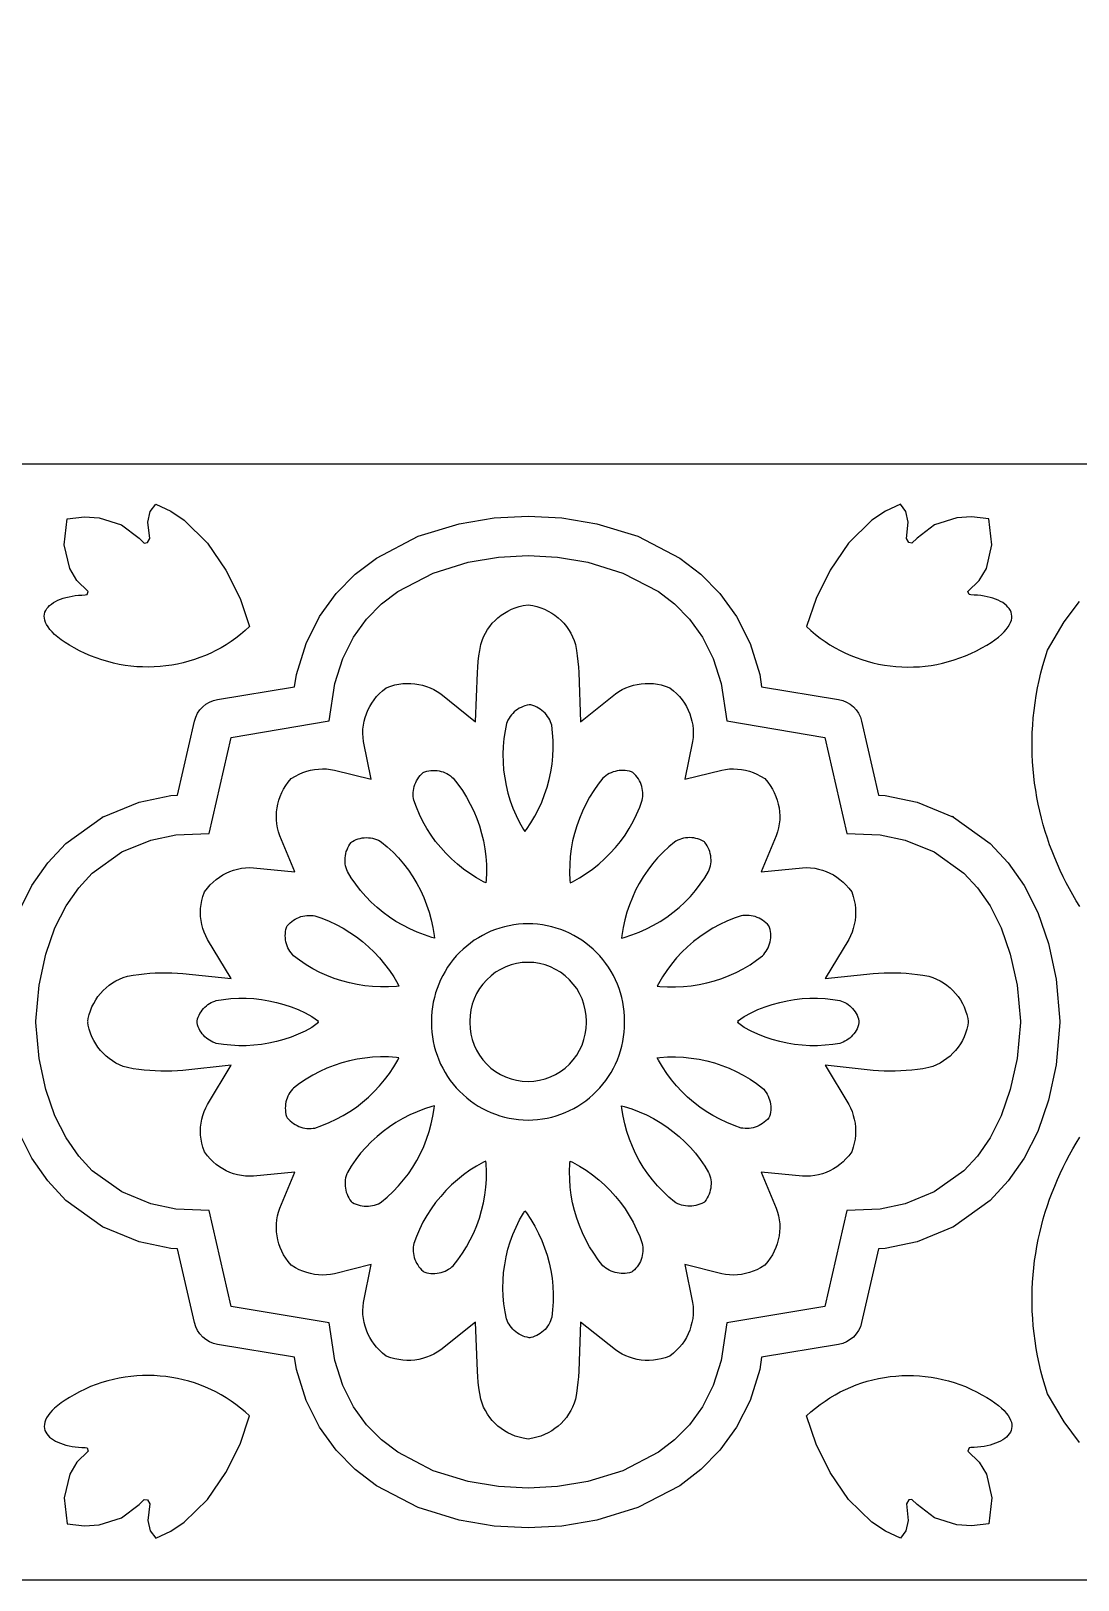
# Model space of a CAD drawing. Extents: x 2785 to 3442, y 577 to 855.
# Drawn here: x 3049.6 to 3143.6, y 577.3 to 716.3 of the extents above; entities that cross this region are included whole.
import ezdxf

# ---------------------------------------------------------------- set-up
doc = ezdxf.new("R2010")
doc.units = 0
doc.layers.add('LAYER_1', color=18, linetype='CONTINUOUS')

msp = doc.modelspace()

# ---------------------------------------------------------------- linework, layer by layer
at = {"layer": 'LAYER_1'}
for points in [[(3143.73, 637.75), (3143.41, 638.27), (3143.1, 638.8), (3142.8, 639.33), (3142.51, 639.88), (3142.24, 640.43), (3141.97, 640.99), (3141.72, 641.55), (3141.48, 642.13), (3141.25, 642.71), (3141.03, 643.29), (3140.83, 643.88), (3140.63, 644.48), (3140.46, 645.09), (3140.29, 645.69), (3140.14, 646.31), (3140.01, 646.93), (3139.88, 647.55), (3139.78, 648.18), (3139.68, 648.81), (3139.61, 649.45), (3139.54, 650.09), (3139.5, 650.74), (3139.47, 651.39), (3139.45, 652.04), (3139.45, 652.7), (3139.47, 653.36), (3139.51, 654.02), (3139.56, 654.68), (3139.63, 655.35), (3139.72, 656.02), (3139.82, 656.69), (3139.94, 657.37), (3140.08, 658.04), (3140.24, 658.72), (3140.42, 659.39), (3140.62, 660.07), (3140.84, 660.75, 0), (3142.33, 663.28), (3143.71, 665.12)], [(3355.16, 663.28, 0), (3356.66, 660.75)], [(3143.71, 589.69), (3142.33, 591.53, 0), (3140.84, 594.06), (3140.62, 594.74), (3140.42, 595.42), (3140.24, 596.09), (3140.08, 596.77), (3139.94, 597.45), (3139.82, 598.12), (3139.72, 598.79), (3139.63, 599.46), (3139.56, 600.13), (3139.51, 600.79), (3139.47, 601.45), (3139.45, 602.11), (3139.45, 602.77), (3139.47, 603.42), (3139.5, 604.07), (3139.54, 604.72), (3139.61, 605.36), (3139.68, 606), (3139.78, 606.63), (3139.88, 607.26), (3140.01, 607.88), (3140.14, 608.5), (3140.29, 609.12), (3140.46, 609.73), (3140.63, 610.33), (3140.83, 610.93), (3141.03, 611.52), (3141.25, 612.1), (3141.48, 612.68), (3141.72, 613.26), (3141.97, 613.82), (3142.24, 614.38), (3142.51, 614.93), (3142.8, 615.48), (3143.1, 616.01), (3143.41, 616.54), (3143.73, 617.07)], [(3356.66, 594.06, 0), (3355.16, 591.53)], [(2907.39, 846.03, 0), (2908.36, 844.39)], [(2970.34, 846.03, 0), (2969.36, 844.39)], [(3109.49, 844.39, 0), (3108.51, 846.03)], [(3170.49, 844.39, 0), (3171.46, 846.03)], [(3309.64, 846.03, 0), (3310.61, 844.39)], [(3371.62, 844.39, 0), (3372.59, 846.03)], [(2908.36, 801.15, 0), (2907.39, 799.51)], [(2969.36, 801.15, 0), (2970.34, 799.51)], [(3108.51, 799.51, 0), (3109.49, 801.15)], [(3171.46, 799.51, 0), (3170.49, 801.15)], [(3310.61, 801.15, 0), (3309.64, 799.51)], [(3372.59, 799.51, 0), (3371.62, 801.15)], [(3048.52, 637.22), (3049.74, 639.63), (3051.16, 641.67), (3052.78, 643.42), (3056.07, 645.78), (3059.35, 647.13), (3062.19, 647.72), (3062.79, 647.75), (3064.32, 654.38, -0.303862), (3066.38, 656.33), (3073.29, 657.47), (3073.46, 658.58), (3074.33, 661.35), (3075.54, 663.76), (3077.04, 665.83), (3078.74, 667.56), (3080.63, 669.01), (3084.39, 670.97), (3088.06, 672.09), (3091.21, 672.62), (3094.24, 672.78), (3097.26, 672.62), (3100.41, 672.09), (3104.09, 670.97), (3107.84, 669.01), (3109.74, 667.56), (3111.44, 665.83), (3112.94, 663.76), (3114.15, 661.35), (3115.02, 658.58), (3115.19, 657.47), (3122.1, 656.33, -0.303862), (3124.16, 654.38), (3125.69, 647.75), (3126.28, 647.72), (3129.13, 647.13), (3132.41, 645.78), (3135.69, 643.42), (3137.32, 641.67), (3138.74, 639.63), (3139.96, 637.22), (3140.92, 634.43), (3141.61, 631.24), (3141.94, 627.47), (3141.94, 627.41), (3141.94, 627.35), (3141.61, 623.57), (3140.92, 620.38), (3139.96, 617.59), (3138.74, 615.18), (3137.32, 613.14), (3135.69, 611.39), (3132.41, 609.03), (3129.13, 607.68), (3126.28, 607.09), (3125.69, 607.06), (3124.16, 600.43, -0.303862), (3122.1, 598.48), (3115.19, 597.34), (3115.02, 596.23), (3114.15, 593.46), (3112.94, 591.05), (3111.44, 588.98), (3109.74, 587.25), (3107.84, 585.8), (3104.09, 583.84), (3100.41, 582.72), (3097.26, 582.19), (3094.24, 582.03), (3091.21, 582.19), (3088.06, 582.72), (3084.39, 583.84), (3080.63, 585.8), (3078.74, 587.25), (3077.04, 588.98), (3075.54, 591.05), (3074.33, 593.46), (3073.46, 596.23), (3073.29, 597.34), (3066.38, 598.48, -0.303862), (3064.32, 600.43), (3062.79, 607.06), (3062.19, 607.09), (3059.35, 607.68), (3056.07, 609.03), (3052.78, 611.39), (3051.16, 613.14), (3049.74, 615.18), (3048.52, 617.59)]]:
    msp.add_lwpolyline(points, format="xyb", dxfattribs=at)
for points in [[(2939.73, 677.47), (3094.24, 677.47), (3248.75, 677.47)], [(3056.04, 645.76), (3056.16, 645.82)], [(3132.44, 645.76), (3132.31, 645.82)], [(3056.04, 609.05), (3056.16, 608.99)], [(3132.44, 609.05), (3132.31, 608.99)], [(3248.75, 577.34), (3094.24, 577.34), (2939.73, 577.34)]]:
    msp.add_lwpolyline(points, dxfattribs=at)
for points in [[(3053.53, 660.96), (3053.1, 661.21), (3052.71, 661.45), (3052.36, 661.69), (3052.05, 661.93), (3051.77, 662.16), (3051.54, 662.39), (3051.34, 662.61), (3051.18, 662.83), (3051.05, 663.04), (3050.95, 663.24), (3050.88, 663.44), (3050.85, 663.63), (3050.84, 663.81), (3050.86, 663.99), (3050.9, 664.16), (3050.97, 664.32), (3051.07, 664.48), (3051.19, 664.62), (3051.32, 664.76), (3051.48, 664.89), (3051.66, 665.02), (3051.86, 665.13), (3052.07, 665.23), (3052.3, 665.32), (3052.54, 665.41), (3052.79, 665.48), (3053.06, 665.54), (3053.33, 665.6), (3053.62, 665.64), (3053.91, 665.67), (3054.21, 665.69), (3054.52, 665.7), (3054.68, 665.74), (3054.78, 666.02), (3053.77, 667.01), (3053.12, 668.08), (3052.63, 670.21), (3052.9, 672.54), (3054.45, 672.71), (3055.78, 672.63), (3057.78, 672), (3059.34, 670.81), (3059.8, 670.36), (3060.09, 670.4), (3060.3, 670.76), (3060.13, 672.24), (3060.35, 673.19), (3060.84, 673.84), (3062.18, 673.21), (3063.4, 672.4), (3065.49, 670.35), (3067.14, 667.93), (3068.4, 665.4), (3069.26, 662.87), (3068.86, 662.51), (3068.45, 662.16), (3068.03, 661.84), (3067.6, 661.53), (3067.16, 661.24), (3066.7, 660.97), (3066.24, 660.72), (3065.77, 660.49), (3065.29, 660.28), (3064.8, 660.09), (3064.31, 659.91), (3063.81, 659.76), (3063.3, 659.62), (3062.79, 659.51), (3062.28, 659.42), (3061.76, 659.34), (3061.24, 659.29), (3060.71, 659.25), (3060.19, 659.24), (3059.66, 659.25), (3059.14, 659.27), (3058.61, 659.32), (3058.09, 659.39), (3057.57, 659.48), (3057.05, 659.59), (3056.53, 659.72), (3056.02, 659.87), (3055.51, 660.05), (3055, 660.24), (3054.51, 660.46), (3054.01, 660.7)], [(3134.95, 660.96), (3135.38, 661.21), (3135.77, 661.45), (3136.12, 661.69), (3136.43, 661.93), (3136.71, 662.16), (3136.94, 662.39), (3137.14, 662.61), (3137.3, 662.83), (3137.43, 663.04), (3137.53, 663.24), (3137.6, 663.44), (3137.63, 663.63), (3137.64, 663.81), (3137.62, 663.99), (3137.58, 664.16), (3137.51, 664.32), (3137.41, 664.48), (3137.29, 664.62), (3137.16, 664.76), (3137, 664.89), (3136.82, 665.02), (3136.62, 665.13), (3136.41, 665.23), (3136.18, 665.32), (3135.94, 665.41), (3135.69, 665.48), (3135.42, 665.54), (3135.15, 665.6), (3134.86, 665.64), (3134.57, 665.67), (3134.27, 665.69), (3133.96, 665.7), (3133.8, 665.74), (3133.7, 666.02), (3134.71, 667.01), (3135.36, 668.08), (3135.85, 670.21), (3135.58, 672.54), (3134.03, 672.71), (3132.7, 672.63), (3130.7, 672), (3129.14, 670.81), (3128.68, 670.36), (3128.39, 670.4), (3128.18, 670.76), (3128.35, 672.24), (3128.13, 673.19), (3127.64, 673.84), (3126.3, 673.21), (3125.08, 672.4), (3122.99, 670.35), (3121.34, 667.93), (3120.08, 665.4), (3119.22, 662.87), (3119.62, 662.51), (3120.03, 662.16), (3120.45, 661.84), (3120.88, 661.53), (3121.32, 661.24), (3121.78, 660.97), (3122.24, 660.72), (3122.71, 660.49), (3123.19, 660.28), (3123.68, 660.09), (3124.17, 659.91), (3124.67, 659.76), (3125.18, 659.62), (3125.69, 659.51), (3126.2, 659.42), (3126.72, 659.34), (3127.24, 659.29), (3127.77, 659.25), (3128.29, 659.24), (3128.82, 659.25), (3129.34, 659.27), (3129.87, 659.32), (3130.39, 659.39), (3130.91, 659.48), (3131.43, 659.59), (3131.95, 659.72), (3132.46, 659.87), (3132.97, 660.05), (3133.48, 660.24), (3133.97, 660.46), (3134.47, 660.7)], [(3050.07, 627.41), (3050.07, 627.47), (3050.38, 630.69), (3050.98, 633.47), (3051.8, 635.83), (3052.8, 637.81), (3053.93, 639.44), (3055.14, 640.75), (3057.8, 642.66), (3060.4, 643.72), (3062.64, 644.19), (3065.64, 644.32), (3067.62, 652.93), (3076.4, 654.4), (3076.92, 657.77), (3077.63, 660.01), (3078.58, 661.92), (3079.75, 663.54), (3081.09, 664.9), (3082.55, 666.01), (3085.74, 667.67), (3088.88, 668.63), (3091.6, 669.09), (3094.24, 669.23), (3096.88, 669.09), (3099.59, 668.63), (3102.74, 667.67), (3105.93, 666.01), (3107.38, 664.9), (3108.72, 663.54), (3109.89, 661.92), (3110.85, 660.01), (3111.55, 657.77), (3112.07, 654.4), (3120.85, 652.93), (3122.83, 644.32), (3125.84, 644.19), (3128.08, 643.72), (3130.68, 642.66), (3133.33, 640.75), (3134.55, 639.44), (3135.68, 637.81), (3136.68, 635.83), (3137.5, 633.47), (3138.1, 630.69), (3138.41, 627.47), (3138.4, 627.41), (3138.41, 627.35), (3138.1, 624.12), (3137.5, 621.34), (3136.68, 618.98), (3135.68, 617), (3134.55, 615.37), (3133.33, 614.06), (3130.68, 612.15), (3128.08, 611.09), (3125.84, 610.62), (3122.83, 610.49), (3120.85, 601.88), (3112.07, 600.42), (3111.55, 597.04), (3110.85, 594.8), (3109.89, 592.89), (3108.72, 591.27), (3107.38, 589.91), (3105.93, 588.8), (3102.74, 587.14), (3099.59, 586.18), (3096.88, 585.72), (3094.24, 585.58), (3091.6, 585.72), (3088.88, 586.18), (3085.74, 587.14), (3082.55, 588.8), (3081.09, 589.91), (3079.75, 591.27), (3078.58, 592.89), (3077.63, 594.8), (3076.92, 597.04), (3076.4, 600.42), (3067.62, 601.88), (3065.64, 610.49), (3062.64, 610.62), (3060.4, 611.09), (3057.8, 612.15), (3055.14, 614.06), (3053.93, 615.37), (3052.8, 617), (3051.8, 618.98), (3050.98, 621.34), (3050.38, 624.12), (3050.07, 627.35)], [(3054.77, 627.41), (3054.76, 627.47), (3054.79, 627.7), (3054.87, 628.06), (3054.98, 628.41), (3055.12, 628.75), (3055.28, 629.07), (3055.46, 629.38), (3055.66, 629.68), (3055.88, 629.96), (3056.13, 630.22), (3056.39, 630.47), (3056.66, 630.7), (3056.96, 630.9), (3057.27, 631.09), (3057.59, 631.25), (3057.93, 631.39), (3058.3, 631.5), (3058.82, 631.6), (3059.32, 631.67), (3059.81, 631.73), (3060.31, 631.77), (3060.8, 631.8), (3061.3, 631.82), (3061.8, 631.82), (3062.29, 631.81), (3062.79, 631.79), (3063.28, 631.75), (3067.6, 631.29), (3065.48, 634.8), (3065.32, 635.12), (3065.18, 635.45), (3065.06, 635.79), (3064.97, 636.14), (3064.91, 636.49), (3064.87, 636.85), (3064.86, 637.21), (3064.87, 637.57), (3064.91, 637.93), (3064.97, 638.29), (3065.07, 638.65), (3065.21, 639.06), (3065.47, 639.41), (3065.72, 639.69), (3065.98, 639.95), (3066.25, 640.18), (3066.55, 640.39), (3066.85, 640.59), (3067.17, 640.75), (3067.5, 640.9), (3067.83, 641.02), (3068.18, 641.12), (3068.53, 641.19), (3068.89, 641.23), (3069.25, 641.25), (3069.61, 641.24), (3073.33, 640.87), (3071.97, 644.11), (3071.85, 644.46), (3071.76, 644.81), (3071.7, 645.17), (3071.67, 645.52), (3071.66, 645.88), (3071.68, 646.24), (3071.72, 646.6), (3071.79, 646.95), (3071.88, 647.3), (3072, 647.64), (3072.15, 647.97), (3072.31, 648.29), (3072.51, 648.6), (3072.72, 648.9), (3073, 649.23), (3073.38, 649.46), (3073.7, 649.63), (3074.04, 649.78), (3074.38, 649.89), (3074.73, 649.99), (3075.09, 650.05), (3075.44, 650.09), (3075.8, 650.11), (3076.16, 650.1), (3076.52, 650.06), (3076.87, 650), (3080.17, 649.17), (3079.48, 652.57), (3079.44, 652.93), (3079.42, 653.29), (3079.43, 653.65), (3079.47, 654.01), (3079.54, 654.37), (3079.62, 654.71), (3079.74, 655.05), (3079.87, 655.38), (3080.04, 655.7), (3080.22, 656.01), (3080.43, 656.31), (3080.65, 656.59), (3080.9, 656.86), (3081.18, 657.11), (3081.52, 657.38), (3081.93, 657.53), (3082.29, 657.63), (3082.64, 657.71), (3083, 657.75), (3083.36, 657.77), (3083.72, 657.77), (3084.08, 657.74), (3084.44, 657.68), (3084.78, 657.6), (3085.13, 657.49), (3085.46, 657.36), (3085.79, 657.21), (3086.1, 657.03), (3086.4, 656.82), (3089.53, 654.33), (3089.69, 658.74), (3089.72, 659.24), (3089.76, 659.73), (3089.82, 660.23), (3089.9, 660.72), (3089.99, 661.25), (3090.11, 661.61), (3090.25, 661.95), (3090.41, 662.28), (3090.6, 662.59), (3090.8, 662.88), (3091.03, 663.16), (3091.28, 663.42), (3091.54, 663.66), (3091.82, 663.88), (3092.12, 664.08), (3092.43, 664.26), (3092.76, 664.42), (3093.09, 664.55), (3093.44, 664.66), (3093.8, 664.75), (3094.24, 664.82), (3094.68, 664.75), (3095.03, 664.66), (3095.38, 664.55), (3095.72, 664.42), (3096.05, 664.26), (3096.36, 664.08), (3096.65, 663.88), (3096.94, 663.66), (3097.2, 663.42), (3097.45, 663.16), (3097.68, 662.88), (3097.88, 662.59), (3098.07, 662.28), (3098.23, 661.95), (3098.37, 661.61), (3098.49, 661.25), (3098.58, 660.72), (3098.65, 660.23), (3098.71, 659.73), (3098.76, 659.24), (3098.79, 658.74), (3098.95, 654.33), (3102.08, 656.82), (3102.38, 657.03), (3102.69, 657.21), (3103.02, 657.36), (3103.35, 657.49), (3103.69, 657.6), (3104.04, 657.68), (3104.4, 657.74), (3104.75, 657.77), (3105.11, 657.77), (3105.48, 657.75), (3105.84, 657.71), (3106.19, 657.63), (3106.55, 657.53), (3106.96, 657.38), (3107.3, 657.11), (3107.57, 656.86), (3107.82, 656.59), (3108.05, 656.31), (3108.26, 656.01), (3108.44, 655.7), (3108.6, 655.38), (3108.74, 655.05), (3108.85, 654.71), (3108.94, 654.37), (3109.01, 654.01), (3109.04, 653.65), (3109.05, 653.29), (3109.04, 652.93), (3108.99, 652.57), (3108.31, 649.17), (3111.61, 650), (3111.96, 650.06), (3112.32, 650.1), (3112.68, 650.11), (3113.03, 650.09), (3113.39, 650.05), (3113.74, 649.99), (3114.09, 649.89), (3114.44, 649.78), (3114.77, 649.63), (3115.1, 649.46), (3115.47, 649.23), (3115.76, 648.9), (3115.97, 648.6), (3116.16, 648.29), (3116.33, 647.97), (3116.48, 647.64), (3116.59, 647.3), (3116.69, 646.95), (3116.76, 646.6), (3116.8, 646.24), (3116.82, 645.88), (3116.81, 645.52), (3116.77, 645.17), (3116.71, 644.81), (3116.63, 644.46), (3116.51, 644.11), (3115.14, 640.87), (3118.87, 641.24), (3119.23, 641.25), (3119.59, 641.23), (3119.95, 641.19), (3120.3, 641.12), (3120.64, 641.02), (3120.98, 640.9), (3121.31, 640.75), (3121.63, 640.59), (3121.93, 640.39), (3122.22, 640.18), (3122.5, 639.95), (3122.76, 639.69), (3123, 639.41), (3123.27, 639.06), (3123.41, 638.65), (3123.5, 638.29), (3123.57, 637.93), (3123.61, 637.57), (3123.62, 637.21), (3123.61, 636.85), (3123.57, 636.49), (3123.5, 636.14), (3123.41, 635.79), (3123.3, 635.45), (3123.16, 635.12), (3123, 634.8), (3120.88, 631.29), (3125.2, 631.75), (3125.69, 631.79), (3126.19, 631.81), (3126.68, 631.82), (3127.18, 631.82), (3127.67, 631.8), (3128.17, 631.77), (3128.67, 631.73), (3129.16, 631.67), (3129.66, 631.6), (3130.18, 631.5), (3130.54, 631.39), (3130.88, 631.25), (3131.21, 631.09), (3131.52, 630.9), (3131.81, 630.7), (3132.09, 630.47), (3132.35, 630.22), (3132.59, 629.96), (3132.82, 629.68), (3133.02, 629.38), (3133.2, 629.07), (3133.36, 628.75), (3133.49, 628.41), (3133.61, 628.06), (3133.69, 627.7), (3133.72, 627.47), (3133.71, 627.41), (3133.72, 627.35), (3133.69, 627.11), (3133.61, 626.75), (3133.49, 626.4), (3133.36, 626.07), (3133.2, 625.74), (3133.02, 625.43), (3132.82, 625.13), (3132.59, 624.85), (3132.35, 624.59), (3132.09, 624.34), (3131.81, 624.11), (3131.52, 623.91), (3131.21, 623.72), (3130.88, 623.56), (3130.54, 623.42), (3130.18, 623.31), (3129.66, 623.21), (3129.16, 623.14), (3128.67, 623.08), (3128.17, 623.04), (3127.67, 623.01), (3127.18, 622.99), (3126.68, 622.99), (3126.19, 623), (3125.69, 623.02), (3125.2, 623.06), (3120.88, 623.52), (3123, 620.01), (3123.16, 619.69), (3123.3, 619.36), (3123.41, 619.02), (3123.5, 618.67), (3123.57, 618.32), (3123.61, 617.96), (3123.62, 617.6), (3123.61, 617.24), (3123.57, 616.88), (3123.5, 616.52), (3123.41, 616.16), (3123.27, 615.75), (3123, 615.4), (3122.76, 615.12), (3122.5, 614.86), (3122.22, 614.63), (3121.93, 614.42), (3121.63, 614.23), (3121.31, 614.06), (3120.98, 613.91), (3120.64, 613.79), (3120.3, 613.69), (3119.95, 613.62), (3119.59, 613.58), (3119.23, 613.56), (3118.87, 613.57), (3115.14, 613.94), (3116.51, 610.7), (3116.63, 610.35), (3116.71, 610), (3116.77, 609.64), (3116.81, 609.29), (3116.82, 608.93), (3116.8, 608.57), (3116.76, 608.21), (3116.69, 607.86), (3116.59, 607.51), (3116.48, 607.17), (3116.33, 606.84), (3116.16, 606.52), (3115.97, 606.21), (3115.76, 605.91), (3115.47, 605.58), (3115.1, 605.35), (3114.77, 605.18), (3114.44, 605.04), (3114.09, 604.92), (3113.74, 604.83), (3113.39, 604.76), (3113.03, 604.72), (3112.68, 604.7), (3112.32, 604.71), (3111.96, 604.75), (3111.61, 604.81), (3108.31, 605.64), (3108.99, 602.24), (3109.04, 601.88), (3109.05, 601.52), (3109.04, 601.16), (3109.01, 600.8), (3108.94, 600.45), (3108.85, 600.1), (3108.74, 599.76), (3108.6, 599.43), (3108.44, 599.11), (3108.26, 598.8), (3108.05, 598.5), (3107.82, 598.22), (3107.57, 597.95), (3107.3, 597.7), (3106.96, 597.43), (3106.55, 597.28), (3106.19, 597.18), (3105.84, 597.11), (3105.48, 597.06), (3105.11, 597.04), (3104.75, 597.04), (3104.4, 597.07), (3104.04, 597.13), (3103.69, 597.21), (3103.35, 597.32), (3103.02, 597.45), (3102.69, 597.6), (3102.38, 597.78), (3102.08, 597.99), (3098.95, 600.48), (3098.79, 596.07), (3098.76, 595.57), (3098.71, 595.08), (3098.65, 594.58), (3098.58, 594.09), (3098.49, 593.56), (3098.37, 593.2), (3098.23, 592.86), (3098.07, 592.54), (3097.88, 592.23), (3097.68, 591.93), (3097.45, 591.65), (3097.2, 591.39), (3096.94, 591.15), (3096.65, 590.93), (3096.36, 590.73), (3096.05, 590.55), (3095.72, 590.39), (3095.38, 590.26), (3095.03, 590.15), (3094.68, 590.06), (3094.24, 589.99), (3093.8, 590.06), (3093.44, 590.15), (3093.09, 590.26), (3092.76, 590.39), (3092.43, 590.55), (3092.12, 590.73), (3091.82, 590.93), (3091.54, 591.15), (3091.28, 591.39), (3091.03, 591.65), (3090.8, 591.93), (3090.6, 592.23), (3090.41, 592.54), (3090.25, 592.86), (3090.11, 593.2), (3089.99, 593.56), (3089.9, 594.09), (3089.82, 594.58), (3089.76, 595.08), (3089.72, 595.57), (3089.69, 596.07), (3089.53, 600.48), (3086.4, 597.99), (3086.1, 597.78), (3085.79, 597.6), (3085.46, 597.45), (3085.13, 597.32), (3084.78, 597.21), (3084.44, 597.13), (3084.08, 597.07), (3083.72, 597.04), (3083.36, 597.04), (3083, 597.06), (3082.64, 597.11), (3082.29, 597.18), (3081.93, 597.28), (3081.52, 597.43), (3081.18, 597.7), (3080.9, 597.95), (3080.65, 598.22), (3080.43, 598.5), (3080.22, 598.8), (3080.04, 599.11), (3079.87, 599.43), (3079.74, 599.76), (3079.62, 600.1), (3079.54, 600.45), (3079.47, 600.8), (3079.43, 601.16), (3079.42, 601.52), (3079.44, 601.88), (3079.48, 602.24), (3080.17, 605.64), (3076.87, 604.81), (3076.52, 604.75), (3076.16, 604.71), (3075.8, 604.7), (3075.44, 604.72), (3075.09, 604.76), (3074.73, 604.83), (3074.38, 604.92), (3074.04, 605.04), (3073.7, 605.18), (3073.38, 605.35), (3073, 605.58), (3072.72, 605.91), (3072.51, 606.21), (3072.31, 606.52), (3072.15, 606.84), (3072, 607.17), (3071.88, 607.51), (3071.79, 607.86), (3071.72, 608.21), (3071.68, 608.57), (3071.66, 608.93), (3071.67, 609.29), (3071.7, 609.64), (3071.76, 610), (3071.85, 610.35), (3071.97, 610.7), (3073.33, 613.94), (3069.61, 613.57), (3069.25, 613.56), (3068.89, 613.58), (3068.53, 613.62), (3068.18, 613.69), (3067.83, 613.79), (3067.5, 613.91), (3067.17, 614.06), (3066.85, 614.23), (3066.55, 614.42), (3066.25, 614.63), (3065.98, 614.86), (3065.72, 615.12), (3065.47, 615.4), (3065.21, 615.75), (3065.07, 616.16), (3064.97, 616.52), (3064.91, 616.88), (3064.87, 617.24), (3064.86, 617.6), (3064.87, 617.96), (3064.91, 618.32), (3064.97, 618.67), (3065.06, 619.02), (3065.18, 619.36), (3065.32, 619.69), (3065.48, 620.01), (3067.6, 623.52), (3063.28, 623.06), (3062.79, 623.02), (3062.29, 623), (3061.8, 622.99), (3061.3, 622.99), (3060.8, 623.01), (3060.31, 623.04), (3059.81, 623.08), (3059.32, 623.14), (3058.82, 623.21), (3058.3, 623.31), (3057.93, 623.42), (3057.59, 623.56), (3057.27, 623.72), (3056.96, 623.91), (3056.66, 624.11), (3056.39, 624.34), (3056.13, 624.59), (3055.88, 624.85), (3055.66, 625.13), (3055.46, 625.43), (3055.28, 625.74), (3055.12, 626.07), (3054.98, 626.4), (3054.87, 626.75), (3054.79, 627.11), (3054.76, 627.35)], [(3093.82, 644.67), (3093.94, 644.48), (3094.09, 644.66), (3094.48, 645.25), (3094.84, 645.86), (3095.17, 646.49), (3095.47, 647.13), (3095.72, 647.79), (3095.94, 648.46), (3096.13, 649.14), (3096.28, 649.83), (3096.39, 650.53), (3096.46, 651.23), (3096.49, 651.93), (3096.49, 652.64), (3096.44, 653.35), (3096.36, 654.01), (3096.32, 654.16), (3096.26, 654.33), (3096.18, 654.5), (3096.09, 654.66), (3095.99, 654.81), (3095.88, 654.96), (3095.76, 655.1), (3095.63, 655.23), (3095.49, 655.35), (3095.34, 655.46), (3095.18, 655.56), (3095.02, 655.65), (3094.84, 655.72), (3094.67, 655.79), (3094.48, 655.84), (3094.41, 655.86), (3094.33, 655.85), (3094.15, 655.81), (3093.96, 655.76), (3093.79, 655.7), (3093.62, 655.62), (3093.45, 655.54), (3093.29, 655.44), (3093.14, 655.33), (3093, 655.21), (3092.87, 655.08), (3092.75, 654.94), (3092.63, 654.8), (3092.53, 654.65), (3092.44, 654.48), (3092.37, 654.32), (3092.31, 654.17), (3092.18, 653.52), (3092.08, 652.82), (3092.01, 652.11), (3091.99, 651.41), (3092, 650.7), (3092.05, 650), (3092.15, 649.3), (3092.27, 648.61), (3092.44, 647.92), (3092.64, 647.25), (3092.88, 646.58), (3093.16, 645.93), (3093.47, 645.3)], [(3090.48, 640.11), (3090.46, 639.88), (3090.24, 639.98), (3089.62, 640.33), (3089.02, 640.71), (3088.45, 641.12), (3087.9, 641.56), (3087.37, 642.03), (3086.87, 642.53), (3086.4, 643.05), (3085.95, 643.6), (3085.54, 644.17), (3085.16, 644.76), (3084.81, 645.38), (3084.5, 646.01), (3084.22, 646.66), (3083.99, 647.29), (3083.96, 647.44), (3083.94, 647.62), (3083.93, 647.81), (3083.93, 647.99), (3083.95, 648.17), (3083.99, 648.35), (3084.03, 648.53), (3084.09, 648.71), (3084.16, 648.88), (3084.24, 649.04), (3084.34, 649.21), (3084.45, 649.36), (3084.57, 649.5), (3084.69, 649.64), (3084.83, 649.77), (3084.89, 649.82), (3084.97, 649.85), (3085.15, 649.9), (3085.33, 649.93), (3085.52, 649.96), (3085.71, 649.97), (3085.89, 649.97), (3086.08, 649.95), (3086.26, 649.92), (3086.44, 649.88), (3086.62, 649.83), (3086.79, 649.76), (3086.96, 649.68), (3087.11, 649.59), (3087.27, 649.49), (3087.41, 649.37), (3087.52, 649.27), (3087.94, 648.74), (3088.35, 648.17), (3088.72, 647.57), (3089.06, 646.95), (3089.37, 646.31), (3089.64, 645.66), (3089.88, 645), (3090.07, 644.32), (3090.24, 643.64), (3090.36, 642.94), (3090.45, 642.24), (3090.5, 641.53), (3090.51, 640.82)], [(3098, 640.11), (3098.02, 639.88), (3098.23, 639.98), (3098.85, 640.33), (3099.45, 640.71), (3100.03, 641.12), (3100.58, 641.56), (3101.11, 642.03), (3101.61, 642.53), (3102.08, 643.05), (3102.53, 643.6), (3102.94, 644.17), (3103.32, 644.76), (3103.67, 645.38), (3103.98, 646.01), (3104.26, 646.66), (3104.49, 647.29), (3104.52, 647.44), (3104.54, 647.62), (3104.55, 647.81), (3104.54, 647.99), (3104.52, 648.17), (3104.49, 648.35), (3104.45, 648.53), (3104.39, 648.71), (3104.32, 648.88), (3104.23, 649.04), (3104.14, 649.21), (3104.03, 649.36), (3103.91, 649.5), (3103.78, 649.64), (3103.64, 649.77), (3103.58, 649.82), (3103.51, 649.85), (3103.33, 649.9), (3103.14, 649.93), (3102.96, 649.96), (3102.77, 649.97), (3102.58, 649.97), (3102.4, 649.95), (3102.22, 649.92), (3102.04, 649.88), (3101.86, 649.83), (3101.69, 649.76), (3101.52, 649.68), (3101.36, 649.59), (3101.21, 649.49), (3101.07, 649.37), (3100.96, 649.27), (3100.54, 648.74), (3100.13, 648.17), (3099.75, 647.57), (3099.41, 646.95), (3099.11, 646.31), (3098.84, 645.66), (3098.6, 645), (3098.4, 644.32), (3098.24, 643.64), (3098.12, 642.94), (3098.03, 642.24), (3097.98, 641.53), (3097.97, 640.82)], [(3077.82, 641.95), (3077.83, 642.13), (3077.85, 642.31), (3077.89, 642.5), (3077.93, 642.68), (3078, 642.85), (3078.07, 643.02), (3078.16, 643.19), (3078.26, 643.35), (3078.37, 643.5), (3078.42, 643.56), (3078.48, 643.6), (3078.65, 643.69), (3078.82, 643.76), (3079, 643.83), (3079.18, 643.87), (3079.37, 643.91), (3079.55, 643.93), (3079.74, 643.94), (3079.92, 643.93), (3080.1, 643.91), (3080.29, 643.88), (3080.46, 643.84), (3080.64, 643.78), (3080.81, 643.71), (3080.97, 643.62), (3081.1, 643.54), (3081.61, 643.12), (3082.13, 642.63), (3082.62, 642.12), (3083.07, 641.58), (3083.5, 641.02), (3083.9, 640.43), (3084.26, 639.83), (3084.59, 639.21), (3084.88, 638.57), (3085.14, 637.91), (3085.37, 637.24), (3085.55, 636.56), (3085.71, 635.87), (3085.82, 635.16), (3085.84, 634.93), (3085.62, 634.99), (3084.94, 635.21), (3084.28, 635.46), (3083.63, 635.75), (3083, 636.07), (3082.39, 636.42), (3081.8, 636.81), (3081.24, 637.23), (3080.69, 637.68), (3080.17, 638.16), (3079.68, 638.66), (3079.22, 639.19), (3078.78, 639.75), (3078.38, 640.33), (3078.03, 640.9), (3077.97, 641.05), (3077.92, 641.22), (3077.87, 641.4), (3077.84, 641.58), (3077.82, 641.76)], [(3110.66, 641.95), (3110.65, 642.13), (3110.63, 642.31), (3110.59, 642.5), (3110.54, 642.68), (3110.48, 642.85), (3110.41, 643.02), (3110.32, 643.19), (3110.22, 643.35), (3110.11, 643.5), (3110.06, 643.56), (3110, 643.6), (3109.83, 643.69), (3109.65, 643.76), (3109.48, 643.83), (3109.3, 643.87), (3109.11, 643.91), (3108.93, 643.93), (3108.74, 643.94), (3108.56, 643.93), (3108.37, 643.91), (3108.19, 643.88), (3108.01, 643.84), (3107.84, 643.78), (3107.67, 643.71), (3107.51, 643.62), (3107.38, 643.54), (3106.86, 643.12), (3106.35, 642.63), (3105.86, 642.12), (3105.4, 641.58), (3104.98, 641.02), (3104.58, 640.43), (3104.22, 639.83), (3103.89, 639.21), (3103.6, 638.57), (3103.34, 637.91), (3103.11, 637.24), (3102.92, 636.56), (3102.77, 635.87), (3102.66, 635.16), (3102.63, 634.93), (3102.86, 634.99), (3103.54, 635.21), (3104.2, 635.46), (3104.85, 635.75), (3105.48, 636.07), (3106.09, 636.42), (3106.68, 636.81), (3107.24, 637.23), (3107.79, 637.68), (3108.3, 638.16), (3108.8, 638.66), (3109.26, 639.19), (3109.69, 639.75), (3110.1, 640.33), (3110.44, 640.9), (3110.5, 641.05), (3110.56, 641.22), (3110.61, 641.4), (3110.64, 641.58), (3110.66, 641.76)], [(3073.69, 636.78), (3073.86, 636.85), (3074.04, 636.9), (3074.22, 636.93), (3074.4, 636.96), (3074.59, 636.96), (3074.77, 636.96), (3074.95, 636.94), (3075.1, 636.92), (3075.74, 636.7), (3076.4, 636.44), (3077.04, 636.14), (3077.66, 635.8), (3078.26, 635.44), (3078.84, 635.04), (3079.4, 634.61), (3079.93, 634.15), (3080.44, 633.66), (3080.92, 633.14), (3081.37, 632.6), (3081.8, 632.03), (3082.19, 631.44), (3082.55, 630.83), (3082.66, 630.62), (3082.43, 630.59), (3081.72, 630.55), (3081.01, 630.54), (3080.3, 630.57), (3079.6, 630.65), (3078.9, 630.75), (3078.21, 630.9), (3077.53, 631.08), (3076.86, 631.3), (3076.2, 631.56), (3075.56, 631.85), (3074.94, 632.18), (3074.33, 632.54), (3073.74, 632.93), (3073.21, 633.34), (3073.1, 633.45), (3072.98, 633.59), (3072.88, 633.74), (3072.78, 633.9), (3072.7, 634.06), (3072.63, 634.23), (3072.57, 634.41), (3072.52, 634.58), (3072.49, 634.77), (3072.47, 634.95), (3072.46, 635.14), (3072.47, 635.33), (3072.49, 635.51), (3072.52, 635.7), (3072.57, 635.88), (3072.6, 635.95), (3072.64, 636.02), (3072.77, 636.16), (3072.9, 636.29), (3073.05, 636.41), (3073.2, 636.52), (3073.36, 636.62), (3073.52, 636.71)], [(3114.79, 636.78), (3114.61, 636.85), (3114.44, 636.9), (3114.26, 636.93), (3114.07, 636.96), (3113.89, 636.96), (3113.71, 636.96), (3113.52, 636.94), (3113.37, 636.92), (3112.74, 636.7), (3112.08, 636.44), (3111.44, 636.14), (3110.82, 635.8), (3110.22, 635.44), (3109.64, 635.04), (3109.08, 634.61), (3108.55, 634.15), (3108.04, 633.66), (3107.56, 633.14), (3107.11, 632.6), (3106.68, 632.03), (3106.29, 631.44), (3105.93, 630.83), (3105.82, 630.62), (3106.05, 630.59), (3106.76, 630.55), (3107.47, 630.54), (3108.18, 630.57), (3108.88, 630.65), (3109.58, 630.75), (3110.27, 630.9), (3110.95, 631.08), (3111.62, 631.3), (3112.28, 631.56), (3112.92, 631.85), (3113.54, 632.18), (3114.15, 632.54), (3114.74, 632.93), (3115.27, 633.34), (3115.38, 633.45), (3115.49, 633.59), (3115.6, 633.74), (3115.7, 633.9), (3115.78, 634.06), (3115.85, 634.23), (3115.91, 634.41), (3115.95, 634.58), (3115.99, 634.77), (3116.01, 634.95), (3116.01, 635.14), (3116.01, 635.33), (3115.99, 635.51), (3115.95, 635.7), (3115.91, 635.88), (3115.88, 635.95), (3115.83, 636.02), (3115.71, 636.16), (3115.57, 636.29), (3115.43, 636.41), (3115.28, 636.52), (3115.12, 636.62), (3114.96, 636.71)], [(3064.57, 627.41), (3064.56, 627.47), (3064.59, 627.67), (3064.65, 627.84), (3064.73, 628.01), (3064.81, 628.17), (3064.91, 628.32), (3065.01, 628.46), (3065.12, 628.6), (3065.25, 628.73), (3065.38, 628.85), (3065.51, 628.96), (3065.66, 629.05), (3065.81, 629.14), (3065.97, 629.22), (3066.13, 629.28), (3066.27, 629.33), (3066.91, 629.43), (3067.59, 629.5), (3068.28, 629.54), (3068.96, 629.54), (3069.65, 629.5), (3070.33, 629.42), (3071, 629.31), (3071.67, 629.16), (3072.33, 628.98), (3072.98, 628.76), (3073.62, 628.51), (3074.24, 628.22), (3074.85, 627.9), (3075.45, 627.47), (3075.37, 627.41), (3075.45, 627.35), (3074.85, 626.91), (3074.24, 626.59), (3073.62, 626.3), (3072.98, 626.05), (3072.33, 625.83), (3071.67, 625.65), (3071, 625.5), (3070.33, 625.39), (3069.65, 625.31), (3068.96, 625.27), (3068.28, 625.27), (3067.59, 625.31), (3066.91, 625.38), (3066.27, 625.48), (3066.13, 625.53), (3065.97, 625.59), (3065.81, 625.67), (3065.66, 625.76), (3065.51, 625.85), (3065.38, 625.96), (3065.25, 626.08), (3065.12, 626.21), (3065.01, 626.35), (3064.91, 626.49), (3064.81, 626.64), (3064.73, 626.8), (3064.65, 626.97), (3064.59, 627.14), (3064.56, 627.35)], [(3113.11, 627.41), (3113.03, 627.47), (3113.62, 627.9), (3114.24, 628.22), (3114.86, 628.51), (3115.5, 628.76), (3116.15, 628.98), (3116.81, 629.16), (3117.48, 629.31), (3118.15, 629.42), (3118.83, 629.5), (3119.52, 629.54), (3120.2, 629.54), (3120.89, 629.5), (3121.57, 629.43), (3122.21, 629.33), (3122.35, 629.28), (3122.51, 629.22), (3122.67, 629.14), (3122.82, 629.05), (3122.96, 628.96), (3123.1, 628.85), (3123.23, 628.73), (3123.35, 628.6), (3123.47, 628.46), (3123.57, 628.32), (3123.67, 628.17), (3123.75, 628.01), (3123.82, 627.84), (3123.89, 627.67), (3123.92, 627.47), (3123.91, 627.41), (3123.92, 627.35), (3123.89, 627.14), (3123.82, 626.97), (3123.75, 626.8), (3123.67, 626.64), (3123.57, 626.49), (3123.47, 626.35), (3123.35, 626.21), (3123.23, 626.08), (3123.1, 625.96), (3122.96, 625.85), (3122.82, 625.76), (3122.67, 625.67), (3122.51, 625.59), (3122.35, 625.53), (3122.21, 625.48), (3121.57, 625.38), (3120.89, 625.31), (3120.2, 625.27), (3119.52, 625.27), (3118.83, 625.31), (3118.15, 625.39), (3117.48, 625.5), (3116.81, 625.65), (3116.15, 625.83), (3115.5, 626.05), (3114.86, 626.3), (3114.24, 626.59), (3113.62, 626.91), (3113.03, 627.35)], [(3073.69, 618.03), (3073.86, 617.96), (3074.04, 617.92), (3074.22, 617.88), (3074.4, 617.86), (3074.59, 617.85), (3074.77, 617.85), (3074.95, 617.87), (3075.1, 617.89), (3075.74, 618.11), (3076.4, 618.37), (3077.04, 618.67), (3077.66, 619.01), (3078.26, 619.37), (3078.84, 619.77), (3079.4, 620.2), (3079.93, 620.67), (3080.44, 621.15), (3080.92, 621.67), (3081.37, 622.21), (3081.8, 622.78), (3082.19, 623.37), (3082.55, 623.98), (3082.66, 624.19), (3082.43, 624.22), (3081.72, 624.26), (3081.01, 624.27), (3080.3, 624.24), (3079.6, 624.16), (3078.9, 624.06), (3078.21, 623.91), (3077.53, 623.73), (3076.86, 623.51), (3076.2, 623.25), (3075.56, 622.96), (3074.94, 622.63), (3074.33, 622.27), (3073.74, 621.88), (3073.21, 621.47), (3073.1, 621.36), (3072.98, 621.22), (3072.88, 621.07), (3072.78, 620.91), (3072.7, 620.75), (3072.63, 620.58), (3072.57, 620.41), (3072.52, 620.23), (3072.49, 620.04), (3072.47, 619.86), (3072.46, 619.67), (3072.47, 619.49), (3072.49, 619.3), (3072.52, 619.11), (3072.57, 618.93), (3072.6, 618.86), (3072.64, 618.79), (3072.77, 618.65), (3072.9, 618.52), (3073.05, 618.4), (3073.2, 618.29), (3073.36, 618.19), (3073.52, 618.1)], [(3114.79, 618.03), (3114.61, 617.96), (3114.44, 617.92), (3114.26, 617.88), (3114.07, 617.86), (3113.89, 617.85), (3113.71, 617.85), (3113.52, 617.87), (3113.37, 617.89), (3112.74, 618.11), (3112.08, 618.37), (3111.44, 618.67), (3110.82, 619.01), (3110.22, 619.37), (3109.64, 619.77), (3109.08, 620.2), (3108.55, 620.67), (3108.04, 621.15), (3107.56, 621.67), (3107.11, 622.21), (3106.68, 622.78), (3106.29, 623.37), (3105.93, 623.98), (3105.82, 624.19), (3106.05, 624.22), (3106.76, 624.26), (3107.47, 624.27), (3108.18, 624.24), (3108.88, 624.16), (3109.58, 624.06), (3110.27, 623.91), (3110.95, 623.73), (3111.62, 623.51), (3112.28, 623.25), (3112.92, 622.96), (3113.54, 622.63), (3114.15, 622.27), (3114.74, 621.88), (3115.27, 621.47), (3115.38, 621.36), (3115.49, 621.22), (3115.6, 621.07), (3115.7, 620.91), (3115.78, 620.75), (3115.85, 620.58), (3115.91, 620.41), (3115.95, 620.23), (3115.99, 620.04), (3116.01, 619.86), (3116.01, 619.67), (3116.01, 619.49), (3115.99, 619.3), (3115.95, 619.11), (3115.91, 618.93), (3115.88, 618.86), (3115.83, 618.79), (3115.71, 618.65), (3115.57, 618.52), (3115.43, 618.4), (3115.28, 618.29), (3115.12, 618.19), (3114.96, 618.1)], [(3077.82, 612.87), (3077.83, 612.68), (3077.85, 612.5), (3077.89, 612.32), (3077.93, 612.14), (3078, 611.96), (3078.07, 611.79), (3078.16, 611.62), (3078.26, 611.46), (3078.37, 611.31), (3078.42, 611.25), (3078.48, 611.21), (3078.65, 611.12), (3078.82, 611.05), (3079, 610.99), (3079.18, 610.94), (3079.37, 610.9), (3079.55, 610.88), (3079.74, 610.87), (3079.92, 610.88), (3080.1, 610.9), (3080.29, 610.93), (3080.46, 610.97), (3080.64, 611.03), (3080.81, 611.1), (3080.97, 611.19), (3081.1, 611.27), (3081.61, 611.7), (3082.13, 612.18), (3082.62, 612.69), (3083.07, 613.23), (3083.5, 613.79), (3083.9, 614.38), (3084.26, 614.98), (3084.59, 615.6), (3084.88, 616.24), (3085.14, 616.9), (3085.37, 617.57), (3085.55, 618.25), (3085.71, 618.95), (3085.82, 619.65), (3085.84, 619.88), (3085.62, 619.82), (3084.94, 619.6), (3084.28, 619.35), (3083.63, 619.06), (3083, 618.74), (3082.39, 618.39), (3081.8, 618), (3081.24, 617.58), (3080.69, 617.13), (3080.17, 616.66), (3079.68, 616.15), (3079.22, 615.62), (3078.78, 615.06), (3078.38, 614.48), (3078.03, 613.91), (3077.97, 613.77), (3077.92, 613.59), (3077.87, 613.41), (3077.84, 613.23), (3077.82, 613.05)], [(3110.66, 612.87), (3110.65, 612.68), (3110.63, 612.5), (3110.59, 612.32), (3110.54, 612.14), (3110.48, 611.96), (3110.41, 611.79), (3110.32, 611.62), (3110.22, 611.46), (3110.11, 611.31), (3110.06, 611.25), (3110, 611.21), (3109.83, 611.12), (3109.65, 611.05), (3109.48, 610.99), (3109.3, 610.94), (3109.11, 610.9), (3108.93, 610.88), (3108.74, 610.87), (3108.56, 610.88), (3108.37, 610.9), (3108.19, 610.93), (3108.01, 610.97), (3107.84, 611.03), (3107.67, 611.1), (3107.51, 611.19), (3107.38, 611.27), (3106.86, 611.7), (3106.35, 612.18), (3105.86, 612.69), (3105.4, 613.23), (3104.98, 613.79), (3104.58, 614.38), (3104.22, 614.98), (3103.89, 615.6), (3103.6, 616.24), (3103.34, 616.9), (3103.11, 617.57), (3102.92, 618.25), (3102.77, 618.95), (3102.66, 619.65), (3102.63, 619.88), (3102.86, 619.82), (3103.54, 619.6), (3104.2, 619.35), (3104.85, 619.06), (3105.48, 618.74), (3106.09, 618.39), (3106.68, 618), (3107.24, 617.58), (3107.79, 617.13), (3108.3, 616.66), (3108.8, 616.15), (3109.26, 615.62), (3109.69, 615.06), (3110.1, 614.48), (3110.44, 613.91), (3110.5, 613.77), (3110.56, 613.59), (3110.61, 613.41), (3110.64, 613.23), (3110.66, 613.05)], [(3090.48, 614.7), (3090.46, 614.93), (3090.24, 614.83), (3089.62, 614.48), (3089.02, 614.1), (3088.45, 613.69), (3087.9, 613.25), (3087.37, 612.78), (3086.87, 612.28), (3086.4, 611.76), (3085.95, 611.21), (3085.54, 610.64), (3085.16, 610.05), (3084.81, 609.43), (3084.5, 608.8), (3084.22, 608.15), (3083.99, 607.52), (3083.96, 607.37), (3083.94, 607.19), (3083.93, 607), (3083.93, 606.82), (3083.95, 606.64), (3083.99, 606.46), (3084.03, 606.28), (3084.09, 606.1), (3084.16, 605.93), (3084.24, 605.77), (3084.34, 605.61), (3084.45, 605.45), (3084.57, 605.31), (3084.69, 605.17), (3084.83, 605.04), (3084.89, 604.99), (3084.97, 604.97), (3085.15, 604.91), (3085.33, 604.88), (3085.52, 604.85), (3085.71, 604.84), (3085.89, 604.84), (3086.08, 604.86), (3086.26, 604.89), (3086.44, 604.93), (3086.62, 604.98), (3086.79, 605.05), (3086.96, 605.13), (3087.11, 605.22), (3087.27, 605.33), (3087.41, 605.44), (3087.52, 605.54), (3087.94, 606.07), (3088.35, 606.65), (3088.72, 607.24), (3089.06, 607.86), (3089.37, 608.5), (3089.64, 609.15), (3089.88, 609.81), (3090.07, 610.49), (3090.24, 611.18), (3090.36, 611.87), (3090.45, 612.57), (3090.5, 613.28), (3090.51, 613.99)], [(3098, 614.7), (3098.02, 614.93), (3098.23, 614.83), (3098.85, 614.48), (3099.45, 614.1), (3100.03, 613.69), (3100.58, 613.25), (3101.11, 612.78), (3101.61, 612.28), (3102.08, 611.76), (3102.53, 611.21), (3102.94, 610.64), (3103.32, 610.05), (3103.67, 609.43), (3103.98, 608.8), (3104.26, 608.15), (3104.49, 607.52), (3104.52, 607.37), (3104.54, 607.19), (3104.55, 607), (3104.54, 606.82), (3104.52, 606.64), (3104.49, 606.46), (3104.45, 606.28), (3104.39, 606.1), (3104.32, 605.93), (3104.23, 605.77), (3104.14, 605.61), (3104.03, 605.45), (3103.91, 605.31), (3103.78, 605.17), (3103.64, 605.04), (3103.58, 604.99), (3103.51, 604.97), (3103.33, 604.91), (3103.14, 604.88), (3102.96, 604.85), (3102.77, 604.84), (3102.58, 604.84), (3102.4, 604.86), (3102.22, 604.89), (3102.04, 604.93), (3101.86, 604.98), (3101.69, 605.05), (3101.52, 605.13), (3101.36, 605.22), (3101.21, 605.33), (3101.07, 605.44), (3100.96, 605.54), (3100.54, 606.07), (3100.13, 606.65), (3099.75, 607.24), (3099.41, 607.86), (3099.11, 608.5), (3098.84, 609.15), (3098.6, 609.81), (3098.4, 610.49), (3098.24, 611.18), (3098.12, 611.87), (3098.03, 612.57), (3097.98, 613.28), (3097.97, 613.99)], [(3093.82, 610.26), (3093.94, 610.46), (3094.09, 610.27), (3094.48, 609.68), (3094.84, 609.07), (3095.17, 608.44), (3095.47, 607.8), (3095.72, 607.14), (3095.94, 606.47), (3096.13, 605.79), (3096.28, 605.1), (3096.39, 604.41), (3096.46, 603.7), (3096.49, 603), (3096.49, 602.29), (3096.44, 601.59), (3096.36, 600.92), (3096.32, 600.77), (3096.26, 600.6), (3096.18, 600.43), (3096.09, 600.27), (3095.99, 600.12), (3095.88, 599.97), (3095.76, 599.83), (3095.63, 599.7), (3095.49, 599.58), (3095.34, 599.47), (3095.18, 599.37), (3095.02, 599.28), (3094.84, 599.21), (3094.67, 599.14), (3094.48, 599.09), (3094.41, 599.08), (3094.33, 599.08), (3094.15, 599.12), (3093.96, 599.17), (3093.79, 599.23), (3093.62, 599.31), (3093.45, 599.39), (3093.29, 599.49), (3093.14, 599.6), (3093, 599.72), (3092.87, 599.85), (3092.75, 599.99), (3092.63, 600.13), (3092.53, 600.29), (3092.44, 600.45), (3092.37, 600.61), (3092.31, 600.76), (3092.18, 601.41), (3092.08, 602.11), (3092.01, 602.82), (3091.99, 603.52), (3092, 604.23), (3092.05, 604.93), (3092.15, 605.63), (3092.27, 606.32), (3092.44, 607.01), (3092.64, 607.68), (3092.88, 608.35), (3093.16, 609), (3093.47, 609.64)], [(3053.53, 593.97), (3053.1, 593.72), (3052.71, 593.48), (3052.36, 593.24), (3052.05, 593), (3051.77, 592.77), (3051.54, 592.54), (3051.34, 592.32), (3051.18, 592.11), (3051.05, 591.9), (3050.95, 591.69), (3050.88, 591.49), (3050.85, 591.3), (3050.84, 591.12), (3050.86, 590.94), (3050.9, 590.77), (3050.97, 590.61), (3051.07, 590.45), (3051.19, 590.31), (3051.32, 590.17), (3051.48, 590.04), (3051.66, 589.92), (3051.86, 589.8), (3052.07, 589.7), (3052.3, 589.61), (3052.54, 589.52), (3052.79, 589.45), (3053.06, 589.39), (3053.33, 589.33), (3053.62, 589.29), (3053.91, 589.26), (3054.21, 589.24), (3054.52, 589.23), (3054.68, 589.19), (3054.78, 588.91), (3053.77, 587.92), (3053.12, 586.85), (3052.63, 584.72), (3052.9, 582.39), (3054.45, 582.22), (3055.78, 582.3), (3057.78, 582.93), (3059.34, 584.12), (3059.8, 584.57), (3060.09, 584.53), (3060.3, 584.17), (3060.13, 582.69), (3060.35, 581.75), (3060.84, 581.09), (3062.18, 581.72), (3063.4, 582.53), (3065.49, 584.58), (3067.14, 587), (3068.4, 589.54), (3069.26, 592.06), (3068.86, 592.42), (3068.45, 592.77), (3068.03, 593.09), (3067.6, 593.4), (3067.16, 593.69), (3066.7, 593.96), (3066.24, 594.21), (3065.77, 594.44), (3065.29, 594.65), (3064.8, 594.84), (3064.31, 595.02), (3063.81, 595.17), (3063.3, 595.31), (3062.79, 595.42), (3062.28, 595.51), (3061.76, 595.59), (3061.24, 595.64), (3060.71, 595.68), (3060.19, 595.69), (3059.66, 595.68), (3059.14, 595.66), (3058.61, 595.61), (3058.09, 595.54), (3057.57, 595.45), (3057.05, 595.34), (3056.53, 595.21), (3056.02, 595.06), (3055.51, 594.88), (3055, 594.69), (3054.51, 594.47), (3054.01, 594.23)], [(3134.95, 593.97), (3135.38, 593.72), (3135.77, 593.48), (3136.12, 593.24), (3136.43, 593), (3136.71, 592.77), (3136.94, 592.54), (3137.14, 592.32), (3137.3, 592.11), (3137.43, 591.9), (3137.53, 591.69), (3137.6, 591.49), (3137.63, 591.3), (3137.64, 591.12), (3137.62, 590.94), (3137.58, 590.77), (3137.51, 590.61), (3137.41, 590.45), (3137.29, 590.31), (3137.16, 590.17), (3137, 590.04), (3136.82, 589.92), (3136.62, 589.8), (3136.41, 589.7), (3136.18, 589.61), (3135.94, 589.52), (3135.69, 589.45), (3135.42, 589.39), (3135.15, 589.33), (3134.86, 589.29), (3134.57, 589.26), (3134.27, 589.24), (3133.96, 589.23), (3133.8, 589.19), (3133.7, 588.91), (3134.71, 587.92), (3135.36, 586.85), (3135.85, 584.72), (3135.58, 582.39), (3134.03, 582.22), (3132.7, 582.3), (3130.7, 582.93), (3129.14, 584.12), (3128.68, 584.57), (3128.39, 584.53), (3128.18, 584.17), (3128.35, 582.69), (3128.13, 581.75), (3127.64, 581.09), (3126.3, 581.72), (3125.08, 582.53), (3122.99, 584.58), (3121.34, 587), (3120.08, 589.54), (3119.22, 592.06), (3119.62, 592.42), (3120.03, 592.77), (3120.45, 593.09), (3120.88, 593.4), (3121.32, 593.69), (3121.78, 593.96), (3122.24, 594.21), (3122.71, 594.44), (3123.19, 594.65), (3123.68, 594.84), (3124.17, 595.02), (3124.67, 595.17), (3125.18, 595.31), (3125.69, 595.42), (3126.2, 595.51), (3126.72, 595.59), (3127.24, 595.64), (3127.77, 595.68), (3128.29, 595.69), (3128.82, 595.68), (3129.34, 595.66), (3129.87, 595.61), (3130.39, 595.54), (3130.91, 595.45), (3131.43, 595.34), (3131.95, 595.21), (3132.46, 595.06), (3132.97, 594.88), (3133.48, 594.69), (3133.97, 594.47), (3134.47, 594.23)]]:
    msp.add_lwpolyline(points, close=True, dxfattribs=at)
for points in [[(3094.24, 618.6, 0.414214), (3102.9, 627.35), (3102.9, 627.41), (3102.9, 627.47, 0.414214), (3094.24, 636.21, 0.414214), (3085.58, 627.47), (3085.58, 627.41), (3085.58, 627.35, 0.414214)], [(3094.24, 622.06, 0.414214), (3099.47, 627.35), (3099.47, 627.41), (3099.47, 627.47, 0.414214), (3094.24, 632.75, 0.414214), (3089.01, 627.47), (3089.01, 627.41), (3089.01, 627.35, 0.414214)]]:
    msp.add_lwpolyline(points, format="xyb", close=True, dxfattribs=at)

doc.saveas('drawing.dxf')
